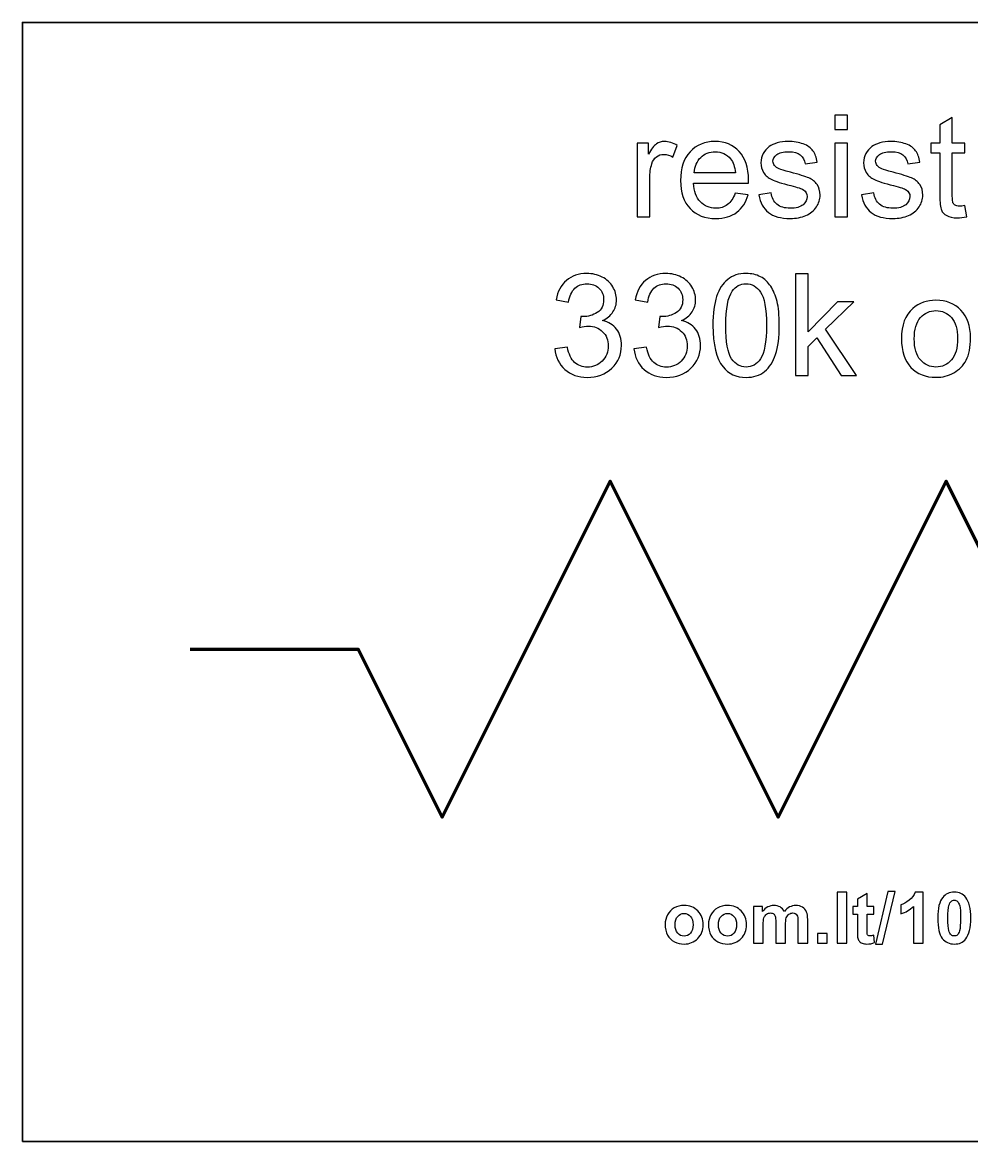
# Model space of a CAD drawing. Header units: centimetres. Extents: x -11.75 to -9.25, y -15.58 to -13.92.
# Drawn here: x -11.75 to -10.337, y -15.583 to -13.917 of the extents above; entities that cross this region are included whole.
import ezdxf

# ---------------------------------------------------------------- set-up
doc = ezdxf.new("R2010")
doc.units = ezdxf.units.CM
doc.header["$MEASUREMENT"] = 0
doc.layers.add('Layer 1', color=7, linetype='Continuous')

msp = doc.modelspace()

# ---------------------------------------------------------------- linework, layer by layer
at = {"layer": 'Layer 1', "color": 7, "lineweight": 35}
msp.add_lwpolyline([(-11.75, -15.58333), (-9.25, -15.58333), (-9.25, -13.91667), (-11.75, -13.91667), (-11.75, -15.58333)], close=True, dxfattribs=at)
at = {"layer": 'Layer 1', "color": 250}
for points, knots in [([(-10.54033, -14.07613), (-10.54033, -14.07613), (-10.54033, -14.05472), (-10.54033, -14.05472), (-10.54033, -14.05472), (-10.54033, -14.05472), (-10.5217, -14.05472), (-10.5217, -14.05472), (-10.5217, -14.05472), (-10.5217, -14.05472), (-10.5217, -14.07613), (-10.5217, -14.07613), (-10.5217, -14.07613), (-10.5217, -14.07613), (-10.54033, -14.07613), (-10.54033, -14.07613)], [0, 0, 0, 0, 0.25, 0.25, 0.25, 0.25, 0.5, 0.5, 0.5, 0.5, 0.75, 0.75, 0.75, 0.75, 1, 1, 1, 1]), ([(-10.34693, -14.18959), (-10.34693, -14.18959), (-10.34425, -14.20603), (-10.34425, -14.20603), (-10.34425, -14.20603), (-10.34947, -14.20712), (-10.35417, -14.20769), (-10.35829, -14.20769), (-10.35829, -14.20769), (-10.36507, -14.20769), (-10.37029, -14.20663), (-10.37403, -14.20448), (-10.37403, -14.20448), (-10.37773, -14.20236), (-10.38034, -14.19954), (-10.38186, -14.19604), (-10.38186, -14.19604), (-10.38338, -14.19259), (-10.38415, -14.18525), (-10.38415, -14.1741), (-10.38415, -14.1741), (-10.38415, -14.1741), (-10.38415, -14.11095), (-10.38415, -14.11095), (-10.38415, -14.11095), (-10.38415, -14.11095), (-10.39781, -14.11095), (-10.39781, -14.11095), (-10.39781, -14.11095), (-10.39781, -14.11095), (-10.39781, -14.09649), (-10.39781, -14.09649), (-10.39781, -14.09649), (-10.39781, -14.09649), (-10.38415, -14.09649), (-10.38415, -14.09649), (-10.38415, -14.09649), (-10.38415, -14.09649), (-10.38415, -14.06929), (-10.38415, -14.06929), (-10.38415, -14.06929), (-10.38415, -14.06929), (-10.36563, -14.05814), (-10.36563, -14.05814), (-10.36563, -14.05814), (-10.36563, -14.05814), (-10.36563, -14.09649), (-10.36563, -14.09649), (-10.36563, -14.09649), (-10.36563, -14.09649), (-10.34693, -14.09649), (-10.34693, -14.09649), (-10.34693, -14.09649), (-10.34693, -14.09649), (-10.34693, -14.11095), (-10.34693, -14.11095), (-10.34693, -14.11095), (-10.34693, -14.11095), (-10.36563, -14.11095), (-10.36563, -14.11095), (-10.36563, -14.11095), (-10.36563, -14.11095), (-10.36563, -14.17512), (-10.36563, -14.17512), (-10.36563, -14.17512), (-10.36563, -14.18045), (-10.36531, -14.18384), (-10.36468, -14.18536), (-10.36468, -14.18536), (-10.36401, -14.18687), (-10.36295, -14.18807), (-10.36147, -14.18899), (-10.36147, -14.18899), (-10.35999, -14.18987), (-10.35787, -14.19033), (-10.35512, -14.19033), (-10.35512, -14.19033), (-10.35304, -14.19033), (-10.35032, -14.19008), (-10.34693, -14.18959)], [0, 0, 0, 0, 0.05, 0.05, 0.05, 0.05, 0.1, 0.1, 0.1, 0.1, 0.15, 0.15, 0.15, 0.15, 0.2, 0.2, 0.2, 0.2, 0.25, 0.25, 0.25, 0.25, 0.3, 0.3, 0.3, 0.3, 0.35, 0.35, 0.35, 0.35, 0.4, 0.4, 0.4, 0.4, 0.45, 0.45, 0.45, 0.45, 0.5, 0.5, 0.5, 0.5, 0.55, 0.55, 0.55, 0.55, 0.6, 0.6, 0.6, 0.6, 0.65, 0.65, 0.65, 0.65, 0.7, 0.7, 0.7, 0.7, 0.75, 0.75, 0.75, 0.75, 0.8, 0.8, 0.8, 0.8, 0.85, 0.85, 0.85, 0.85, 0.9, 0.9, 0.9, 0.9, 0.95, 0.95, 0.95, 0.95, 1, 1, 1, 1]), ([(-10.83465, -14.20624), (-10.83465, -14.20624), (-10.83465, -14.09649), (-10.83465, -14.09649), (-10.83465, -14.09649), (-10.83465, -14.09649), (-10.81793, -14.09649), (-10.81793, -14.09649), (-10.81793, -14.09649), (-10.81793, -14.09649), (-10.81793, -14.11311), (-10.81793, -14.11311), (-10.81793, -14.11311), (-10.81366, -14.10534), (-10.80971, -14.10019), (-10.80608, -14.09772), (-10.80608, -14.09772), (-10.80248, -14.09525), (-10.79849, -14.09398), (-10.79415, -14.09398), (-10.79415, -14.09398), (-10.78787, -14.09398), (-10.78152, -14.096), (-10.77503, -14.09998), (-10.77503, -14.09998), (-10.77503, -14.09998), (-10.78145, -14.11727), (-10.78145, -14.11727), (-10.78145, -14.11727), (-10.78597, -14.11455), (-10.79052, -14.11321), (-10.79507, -14.11321), (-10.79507, -14.11321), (-10.79916, -14.11321), (-10.8028, -14.11445), (-10.80604, -14.11688), (-10.80604, -14.11688), (-10.80929, -14.11935), (-10.81158, -14.12274), (-10.81296, -14.12708), (-10.81296, -14.12708), (-10.81504, -14.13367), (-10.81606, -14.1409), (-10.81606, -14.14877), (-10.81606, -14.14877), (-10.81606, -14.14877), (-10.81606, -14.20624), (-10.81606, -14.20624), (-10.81606, -14.20624), (-10.81606, -14.20624), (-10.83465, -14.20624), (-10.83465, -14.20624)], [0, 0, 0, 0, 0.0769231, 0.0769231, 0.0769231, 0.0769231, 0.1538462, 0.1538462, 0.1538462, 0.1538462, 0.2307692, 0.2307692, 0.2307692, 0.2307692, 0.3076923, 0.3076923, 0.3076923, 0.3076923, 0.3846154, 0.3846154, 0.3846154, 0.3846154, 0.4615385, 0.4615385, 0.4615385, 0.4615385, 0.5384615, 0.5384615, 0.5384615, 0.5384615, 0.6153846, 0.6153846, 0.6153846, 0.6153846, 0.6923077, 0.6923077, 0.6923077, 0.6923077, 0.7692308, 0.7692308, 0.7692308, 0.7692308, 0.8461538, 0.8461538, 0.8461538, 0.8461538, 0.9230769, 0.9230769, 0.9230769, 0.9230769, 1, 1, 1, 1]), ([(-10.68884, -14.17089), (-10.68884, -14.17089), (-10.66962, -14.17325), (-10.66962, -14.17325), (-10.66962, -14.17325), (-10.67265, -14.18451), (-10.67826, -14.19322), (-10.68644, -14.19943), (-10.68644, -14.19943), (-10.69466, -14.2056), (-10.70514, -14.20871), (-10.71788, -14.20871), (-10.71788, -14.20871), (-10.73393, -14.20871), (-10.74666, -14.20377), (-10.75605, -14.19389), (-10.75605, -14.19389), (-10.76547, -14.18401), (-10.77016, -14.17015), (-10.77016, -14.1523), (-10.77016, -14.1523), (-10.77016, -14.13381), (-10.7654, -14.11949), (-10.75591, -14.1093), (-10.75591, -14.1093), (-10.74638, -14.0991), (-10.73407, -14.09398), (-10.7189, -14.09398), (-10.7189, -14.09398), (-10.70422, -14.09398), (-10.69223, -14.09899), (-10.68295, -14.10898), (-10.68295, -14.10898), (-10.67364, -14.11896), (-10.66898, -14.13304), (-10.66898, -14.15114), (-10.66898, -14.15114), (-10.66898, -14.15226), (-10.66902, -14.15392), (-10.66909, -14.15611), (-10.66909, -14.15611), (-10.66909, -14.15611), (-10.75093, -14.15611), (-10.75093, -14.15611), (-10.75093, -14.15611), (-10.75026, -14.16817), (-10.74684, -14.17742), (-10.7407, -14.1838), (-10.7407, -14.1838), (-10.73456, -14.19022), (-10.72694, -14.19343), (-10.71777, -14.19343), (-10.71777, -14.19343), (-10.71096, -14.19343), (-10.70514, -14.19163), (-10.70031, -14.18804), (-10.70031, -14.18804), (-10.69547, -14.18447), (-10.69166, -14.17876), (-10.68884, -14.17089)], [0, 0, 0, 0, 0.0666667, 0.0666667, 0.0666667, 0.0666667, 0.1333333, 0.1333333, 0.1333333, 0.1333333, 0.2, 0.2, 0.2, 0.2, 0.2666667, 0.2666667, 0.2666667, 0.2666667, 0.3333333, 0.3333333, 0.3333333, 0.3333333, 0.4, 0.4, 0.4, 0.4, 0.4666667, 0.4666667, 0.4666667, 0.4666667, 0.5333333, 0.5333333, 0.5333333, 0.5333333, 0.6, 0.6, 0.6, 0.6, 0.6666667, 0.6666667, 0.6666667, 0.6666667, 0.7333333, 0.7333333, 0.7333333, 0.7333333, 0.8, 0.8, 0.8, 0.8, 0.8666667, 0.8666667, 0.8666667, 0.8666667, 0.9333333, 0.9333333, 0.9333333, 0.9333333, 1, 1, 1, 1]), ([(-10.65367, -14.17347), (-10.65367, -14.17347), (-10.63529, -14.17057), (-10.63529, -14.17057), (-10.63529, -14.17057), (-10.63427, -14.17795), (-10.63138, -14.18359), (-10.62665, -14.18754), (-10.62665, -14.18754), (-10.62196, -14.19146), (-10.61536, -14.19343), (-10.60686, -14.19343), (-10.60686, -14.19343), (-10.59832, -14.19343), (-10.59197, -14.19167), (-10.58784, -14.18821), (-10.58784, -14.18821), (-10.58372, -14.18472), (-10.58164, -14.18063), (-10.58164, -14.17597), (-10.58164, -14.17597), (-10.58164, -14.17174), (-10.58347, -14.16846), (-10.58714, -14.16602), (-10.58714, -14.16602), (-10.58968, -14.16436), (-10.59603, -14.16228), (-10.60615, -14.15974), (-10.60615, -14.15974), (-10.61977, -14.15629), (-10.62926, -14.15332), (-10.63452, -14.15078), (-10.63452, -14.15078), (-10.63977, -14.14828), (-10.6438, -14.14479), (-10.64651, -14.14034), (-10.64651, -14.14034), (-10.64923, -14.1359), (-10.6506, -14.13099), (-10.6506, -14.12563), (-10.6506, -14.12563), (-10.6506, -14.12073), (-10.64948, -14.11621), (-10.64722, -14.11205), (-10.64722, -14.11205), (-10.645, -14.10785), (-10.64193, -14.10439), (-10.63808, -14.10164), (-10.63808, -14.10164), (-10.63519, -14.09952), (-10.63124, -14.09769), (-10.62626, -14.09621), (-10.62626, -14.09621), (-10.62125, -14.09473), (-10.61589, -14.09398), (-10.61018, -14.09398), (-10.61018, -14.09398), (-10.60157, -14.09398), (-10.59402, -14.09525), (-10.58749, -14.09772), (-10.58749, -14.09772), (-10.58096, -14.10019), (-10.57617, -14.10354), (-10.57306, -14.10778), (-10.57306, -14.10778), (-10.56996, -14.11205), (-10.56784, -14.11769), (-10.56668, -14.12478), (-10.56668, -14.12478), (-10.56668, -14.12478), (-10.58485, -14.12729), (-10.58485, -14.12729), (-10.58485, -14.12729), (-10.58569, -14.12164), (-10.58809, -14.11723), (-10.59204, -14.11406), (-10.59204, -14.11406), (-10.59599, -14.11088), (-10.6016, -14.1093), (-10.60883, -14.1093), (-10.60883, -14.1093), (-10.61737, -14.1093), (-10.62348, -14.11071), (-10.62711, -14.11353), (-10.62711, -14.11353), (-10.63078, -14.11635), (-10.63261, -14.11967), (-10.63261, -14.12344), (-10.63261, -14.12344), (-10.63261, -14.12588), (-10.63184, -14.12803), (-10.63032, -14.12997), (-10.63032, -14.12997), (-10.6288, -14.13198), (-10.62644, -14.1336), (-10.62319, -14.13494), (-10.62319, -14.13494), (-10.62132, -14.13561), (-10.61586, -14.1372), (-10.60675, -14.13967), (-10.60675, -14.13967), (-10.59359, -14.1432), (-10.58442, -14.14606), (-10.57924, -14.14831), (-10.57924, -14.14831), (-10.57402, -14.15054), (-10.56992, -14.15382), (-10.56696, -14.15809), (-10.56696, -14.15809), (-10.564, -14.16235), (-10.56251, -14.16765), (-10.56251, -14.174), (-10.56251, -14.174), (-10.56251, -14.1802), (-10.56435, -14.18603), (-10.56795, -14.19153), (-10.56795, -14.19153), (-10.57158, -14.197), (-10.5768, -14.20123), (-10.58361, -14.20423), (-10.58361, -14.20423), (-10.59042, -14.20723), (-10.59815, -14.20871), (-10.60675, -14.20871), (-10.60675, -14.20871), (-10.62104, -14.20871), (-10.63191, -14.20575), (-10.63939, -14.19982), (-10.63939, -14.19982), (-10.64686, -14.19389), (-10.65163, -14.18511), (-10.65367, -14.17347)], [0, 0, 0, 0, 0.030303, 0.030303, 0.030303, 0.030303, 0.0606061, 0.0606061, 0.0606061, 0.0606061, 0.0909091, 0.0909091, 0.0909091, 0.0909091, 0.1212121, 0.1212121, 0.1212121, 0.1212121, 0.1515152, 0.1515152, 0.1515152, 0.1515152, 0.1818182, 0.1818182, 0.1818182, 0.1818182, 0.2121212, 0.2121212, 0.2121212, 0.2121212, 0.2424242, 0.2424242, 0.2424242, 0.2424242, 0.2727273, 0.2727273, 0.2727273, 0.2727273, 0.3030303, 0.3030303, 0.3030303, 0.3030303, 0.3333333, 0.3333333, 0.3333333, 0.3333333, 0.3636364, 0.3636364, 0.3636364, 0.3636364, 0.3939394, 0.3939394, 0.3939394, 0.3939394, 0.4242424, 0.4242424, 0.4242424, 0.4242424, 0.4545455, 0.4545455, 0.4545455, 0.4545455, 0.4848485, 0.4848485, 0.4848485, 0.4848485, 0.5151515, 0.5151515, 0.5151515, 0.5151515, 0.5454545, 0.5454545, 0.5454545, 0.5454545, 0.5757576, 0.5757576, 0.5757576, 0.5757576, 0.6060606, 0.6060606, 0.6060606, 0.6060606, 0.6363636, 0.6363636, 0.6363636, 0.6363636, 0.6666667, 0.6666667, 0.6666667, 0.6666667, 0.6969697, 0.6969697, 0.6969697, 0.6969697, 0.7272727, 0.7272727, 0.7272727, 0.7272727, 0.7575758, 0.7575758, 0.7575758, 0.7575758, 0.7878788, 0.7878788, 0.7878788, 0.7878788, 0.8181818, 0.8181818, 0.8181818, 0.8181818, 0.8484848, 0.8484848, 0.8484848, 0.8484848, 0.8787879, 0.8787879, 0.8787879, 0.8787879, 0.9090909, 0.9090909, 0.9090909, 0.9090909, 0.9393939, 0.9393939, 0.9393939, 0.9393939, 0.969697, 0.969697, 0.969697, 0.969697, 1, 1, 1, 1]), ([(-10.54033, -14.20624), (-10.54033, -14.20624), (-10.54033, -14.09649), (-10.54033, -14.09649), (-10.54033, -14.09649), (-10.54033, -14.09649), (-10.5217, -14.09649), (-10.5217, -14.09649), (-10.5217, -14.09649), (-10.5217, -14.09649), (-10.5217, -14.20624), (-10.5217, -14.20624), (-10.5217, -14.20624), (-10.5217, -14.20624), (-10.54033, -14.20624), (-10.54033, -14.20624)], [0, 0, 0, 0, 0.25, 0.25, 0.25, 0.25, 0.5, 0.5, 0.5, 0.5, 0.75, 0.75, 0.75, 0.75, 1, 1, 1, 1]), ([(-10.50081, -14.17347), (-10.50081, -14.17347), (-10.48243, -14.17057), (-10.48243, -14.17057), (-10.48243, -14.17057), (-10.48141, -14.17795), (-10.47852, -14.18359), (-10.47379, -14.18754), (-10.47379, -14.18754), (-10.4691, -14.19146), (-10.4625, -14.19343), (-10.454, -14.19343), (-10.454, -14.19343), (-10.44546, -14.19343), (-10.43911, -14.19167), (-10.43498, -14.18821), (-10.43498, -14.18821), (-10.43086, -14.18472), (-10.42878, -14.18063), (-10.42878, -14.17597), (-10.42878, -14.17597), (-10.42878, -14.17174), (-10.43061, -14.16846), (-10.43428, -14.16602), (-10.43428, -14.16602), (-10.43682, -14.16436), (-10.44317, -14.16228), (-10.45329, -14.15974), (-10.45329, -14.15974), (-10.46691, -14.15629), (-10.4764, -14.15332), (-10.48166, -14.15078), (-10.48166, -14.15078), (-10.48691, -14.14828), (-10.49094, -14.14479), (-10.49365, -14.14034), (-10.49365, -14.14034), (-10.49637, -14.1359), (-10.49774, -14.13099), (-10.49774, -14.12563), (-10.49774, -14.12563), (-10.49774, -14.12073), (-10.49662, -14.11621), (-10.49436, -14.11205), (-10.49436, -14.11205), (-10.49214, -14.10785), (-10.48907, -14.10439), (-10.48522, -14.10164), (-10.48522, -14.10164), (-10.48233, -14.09952), (-10.47838, -14.09769), (-10.4734, -14.09621), (-10.4734, -14.09621), (-10.46839, -14.09473), (-10.46303, -14.09398), (-10.45732, -14.09398), (-10.45732, -14.09398), (-10.44871, -14.09398), (-10.44116, -14.09525), (-10.43463, -14.09772), (-10.43463, -14.09772), (-10.4281, -14.10019), (-10.42331, -14.10354), (-10.4202, -14.10778), (-10.4202, -14.10778), (-10.4171, -14.11205), (-10.41498, -14.11769), (-10.41382, -14.12478), (-10.41382, -14.12478), (-10.41382, -14.12478), (-10.43199, -14.12729), (-10.43199, -14.12729), (-10.43199, -14.12729), (-10.43283, -14.12164), (-10.43523, -14.11723), (-10.43918, -14.11406), (-10.43918, -14.11406), (-10.44313, -14.11088), (-10.44874, -14.1093), (-10.45597, -14.1093), (-10.45597, -14.1093), (-10.46451, -14.1093), (-10.47062, -14.11071), (-10.47425, -14.11353), (-10.47425, -14.11353), (-10.47792, -14.11635), (-10.47975, -14.11967), (-10.47975, -14.12344), (-10.47975, -14.12344), (-10.47975, -14.12588), (-10.47898, -14.12803), (-10.47746, -14.12997), (-10.47746, -14.12997), (-10.47594, -14.13198), (-10.47358, -14.1336), (-10.47033, -14.13494), (-10.47033, -14.13494), (-10.46846, -14.13561), (-10.463, -14.1372), (-10.45389, -14.13967), (-10.45389, -14.13967), (-10.44073, -14.1432), (-10.43156, -14.14606), (-10.42638, -14.14831), (-10.42638, -14.14831), (-10.42116, -14.15054), (-10.41706, -14.15382), (-10.4141, -14.15809), (-10.4141, -14.15809), (-10.41114, -14.16235), (-10.40965, -14.16765), (-10.40965, -14.174), (-10.40965, -14.174), (-10.40965, -14.1802), (-10.41149, -14.18603), (-10.41509, -14.19153), (-10.41509, -14.19153), (-10.41872, -14.197), (-10.42394, -14.20123), (-10.43075, -14.20423), (-10.43075, -14.20423), (-10.43756, -14.20723), (-10.44529, -14.20871), (-10.45389, -14.20871), (-10.45389, -14.20871), (-10.46818, -14.20871), (-10.47905, -14.20575), (-10.48653, -14.19982), (-10.48653, -14.19982), (-10.494, -14.19389), (-10.49877, -14.18511), (-10.50081, -14.17347)], [0, 0, 0, 0, 0.030303, 0.030303, 0.030303, 0.030303, 0.0606061, 0.0606061, 0.0606061, 0.0606061, 0.0909091, 0.0909091, 0.0909091, 0.0909091, 0.1212121, 0.1212121, 0.1212121, 0.1212121, 0.1515152, 0.1515152, 0.1515152, 0.1515152, 0.1818182, 0.1818182, 0.1818182, 0.1818182, 0.2121212, 0.2121212, 0.2121212, 0.2121212, 0.2424242, 0.2424242, 0.2424242, 0.2424242, 0.2727273, 0.2727273, 0.2727273, 0.2727273, 0.3030303, 0.3030303, 0.3030303, 0.3030303, 0.3333333, 0.3333333, 0.3333333, 0.3333333, 0.3636364, 0.3636364, 0.3636364, 0.3636364, 0.3939394, 0.3939394, 0.3939394, 0.3939394, 0.4242424, 0.4242424, 0.4242424, 0.4242424, 0.4545455, 0.4545455, 0.4545455, 0.4545455, 0.4848485, 0.4848485, 0.4848485, 0.4848485, 0.5151515, 0.5151515, 0.5151515, 0.5151515, 0.5454545, 0.5454545, 0.5454545, 0.5454545, 0.5757576, 0.5757576, 0.5757576, 0.5757576, 0.6060606, 0.6060606, 0.6060606, 0.6060606, 0.6363636, 0.6363636, 0.6363636, 0.6363636, 0.6666667, 0.6666667, 0.6666667, 0.6666667, 0.6969697, 0.6969697, 0.6969697, 0.6969697, 0.7272727, 0.7272727, 0.7272727, 0.7272727, 0.7575758, 0.7575758, 0.7575758, 0.7575758, 0.7878788, 0.7878788, 0.7878788, 0.7878788, 0.8181818, 0.8181818, 0.8181818, 0.8181818, 0.8484848, 0.8484848, 0.8484848, 0.8484848, 0.8787879, 0.8787879, 0.8787879, 0.8787879, 0.9090909, 0.9090909, 0.9090909, 0.9090909, 0.9393939, 0.9393939, 0.9393939, 0.9393939, 0.969697, 0.969697, 0.969697, 0.969697, 1, 1, 1, 1]), ([(-10.74991, -14.1408), (-10.74991, -14.1408), (-10.68863, -14.1408), (-10.68863, -14.1408), (-10.68863, -14.1408), (-10.68944, -14.13159), (-10.69181, -14.12464), (-10.69565, -14.12006), (-10.69565, -14.12006), (-10.70158, -14.11289), (-10.70927, -14.1093), (-10.71869, -14.1093), (-10.71869, -14.1093), (-10.72723, -14.1093), (-10.73442, -14.11215), (-10.74024, -14.11787), (-10.74024, -14.11787), (-10.74606, -14.12358), (-10.74927, -14.13124), (-10.74991, -14.1408)], [0, 0, 0, 0, 0.2, 0.2, 0.2, 0.2, 0.4, 0.4, 0.4, 0.4, 0.6, 0.6, 0.6, 0.6, 0.8, 0.8, 0.8, 0.8, 1, 1, 1, 1]), ([(-10.95734, -14.4027), (-10.95734, -14.4027), (-10.93875, -14.40023), (-10.93875, -14.40023), (-10.93875, -14.40023), (-10.9366, -14.41078), (-10.93296, -14.41837), (-10.92785, -14.42302), (-10.92785, -14.42302), (-10.9227, -14.42768), (-10.91645, -14.43001), (-10.90908, -14.43001), (-10.90908, -14.43001), (-10.90033, -14.43001), (-10.89292, -14.42698), (-10.88689, -14.42091), (-10.88689, -14.42091), (-10.88089, -14.41484), (-10.87786, -14.40733), (-10.87786, -14.39837), (-10.87786, -14.39837), (-10.87786, -14.38983), (-10.88064, -14.38277), (-10.88622, -14.37723), (-10.88622, -14.37723), (-10.89183, -14.37169), (-10.89892, -14.36891), (-10.90753, -14.36891), (-10.90753, -14.36891), (-10.91105, -14.36891), (-10.91543, -14.36961), (-10.92065, -14.37099), (-10.92065, -14.37099), (-10.92065, -14.37099), (-10.91857, -14.35466), (-10.91857, -14.35466), (-10.91857, -14.35466), (-10.91733, -14.3548), (-10.91635, -14.35487), (-10.91557, -14.35487), (-10.91557, -14.35487), (-10.90767, -14.35487), (-10.90054, -14.35279), (-10.89419, -14.34866), (-10.89419, -14.34866), (-10.88784, -14.34453), (-10.88467, -14.33815), (-10.88467, -14.32954), (-10.88467, -14.32954), (-10.88467, -14.32273), (-10.88699, -14.31705), (-10.89162, -14.3126), (-10.89162, -14.3126), (-10.89624, -14.30812), (-10.9022, -14.30587), (-10.9095, -14.30587), (-10.9095, -14.30587), (-10.91673, -14.30587), (-10.92277, -14.30816), (-10.92756, -14.31267), (-10.92756, -14.31267), (-10.9324, -14.31722), (-10.9355, -14.32407), (-10.93688, -14.33317), (-10.93688, -14.33317), (-10.93688, -14.33317), (-10.95547, -14.32985), (-10.95547, -14.32985), (-10.95547, -14.32985), (-10.95321, -14.31737), (-10.94803, -14.3077), (-10.93998, -14.30086), (-10.93998, -14.30086), (-10.9319, -14.29401), (-10.92189, -14.29055), (-10.90989, -14.29055), (-10.90989, -14.29055), (-10.90164, -14.29055), (-10.89402, -14.29235), (-10.88707, -14.29588), (-10.88707, -14.29588), (-10.88012, -14.29944), (-10.87479, -14.30428), (-10.87108, -14.31042), (-10.87108, -14.31042), (-10.86742, -14.31655), (-10.86555, -14.32305), (-10.86555, -14.32996), (-10.86555, -14.32996), (-10.86555, -14.33649), (-10.86731, -14.34245), (-10.87084, -14.34785), (-10.87084, -14.34785), (-10.87437, -14.35321), (-10.87955, -14.35748), (-10.88643, -14.36065), (-10.88643, -14.36065), (-10.87747, -14.3627), (-10.87052, -14.367), (-10.86555, -14.37353), (-10.86555, -14.37353), (-10.86061, -14.38002), (-10.85814, -14.38817), (-10.85814, -14.39794), (-10.85814, -14.39794), (-10.85814, -14.41117), (-10.86294, -14.42239), (-10.8726, -14.4316), (-10.8726, -14.4316), (-10.88223, -14.4408), (-10.89444, -14.44539), (-10.90918, -14.44539), (-10.90918, -14.44539), (-10.92248, -14.44539), (-10.93353, -14.44144), (-10.94231, -14.4335), (-10.94231, -14.4335), (-10.9511, -14.4256), (-10.95611, -14.41533), (-10.95734, -14.4027)], [0, 0, 0, 0, 0.0333333, 0.0333333, 0.0333333, 0.0333333, 0.0666667, 0.0666667, 0.0666667, 0.0666667, 0.1, 0.1, 0.1, 0.1, 0.1333333, 0.1333333, 0.1333333, 0.1333333, 0.1666667, 0.1666667, 0.1666667, 0.1666667, 0.2, 0.2, 0.2, 0.2, 0.2333333, 0.2333333, 0.2333333, 0.2333333, 0.2666667, 0.2666667, 0.2666667, 0.2666667, 0.3, 0.3, 0.3, 0.3, 0.3333333, 0.3333333, 0.3333333, 0.3333333, 0.3666667, 0.3666667, 0.3666667, 0.3666667, 0.4, 0.4, 0.4, 0.4, 0.4333333, 0.4333333, 0.4333333, 0.4333333, 0.4666667, 0.4666667, 0.4666667, 0.4666667, 0.5, 0.5, 0.5, 0.5, 0.5333333, 0.5333333, 0.5333333, 0.5333333, 0.5666667, 0.5666667, 0.5666667, 0.5666667, 0.6, 0.6, 0.6, 0.6, 0.6333333, 0.6333333, 0.6333333, 0.6333333, 0.6666667, 0.6666667, 0.6666667, 0.6666667, 0.7, 0.7, 0.7, 0.7, 0.7333333, 0.7333333, 0.7333333, 0.7333333, 0.7666667, 0.7666667, 0.7666667, 0.7666667, 0.8, 0.8, 0.8, 0.8, 0.8333333, 0.8333333, 0.8333333, 0.8333333, 0.8666667, 0.8666667, 0.8666667, 0.8666667, 0.9, 0.9, 0.9, 0.9, 0.9333333, 0.9333333, 0.9333333, 0.9333333, 0.9666667, 0.9666667, 0.9666667, 0.9666667, 1, 1, 1, 1]), ([(-10.83962, -14.4027), (-10.83962, -14.4027), (-10.82103, -14.40023), (-10.82103, -14.40023), (-10.82103, -14.40023), (-10.81888, -14.41078), (-10.81524, -14.41837), (-10.81013, -14.42302), (-10.81013, -14.42302), (-10.80498, -14.42768), (-10.79873, -14.43001), (-10.79136, -14.43001), (-10.79136, -14.43001), (-10.78261, -14.43001), (-10.7752, -14.42698), (-10.76917, -14.42091), (-10.76917, -14.42091), (-10.76317, -14.41484), (-10.76014, -14.40733), (-10.76014, -14.39837), (-10.76014, -14.39837), (-10.76014, -14.38983), (-10.76292, -14.38277), (-10.7685, -14.37723), (-10.7685, -14.37723), (-10.77411, -14.37169), (-10.7812, -14.36891), (-10.78981, -14.36891), (-10.78981, -14.36891), (-10.79333, -14.36891), (-10.79771, -14.36961), (-10.80293, -14.37099), (-10.80293, -14.37099), (-10.80293, -14.37099), (-10.80085, -14.35466), (-10.80085, -14.35466), (-10.80085, -14.35466), (-10.79961, -14.3548), (-10.79863, -14.35487), (-10.79785, -14.35487), (-10.79785, -14.35487), (-10.78995, -14.35487), (-10.78282, -14.35279), (-10.77647, -14.34866), (-10.77647, -14.34866), (-10.77012, -14.34453), (-10.76695, -14.33815), (-10.76695, -14.32954), (-10.76695, -14.32954), (-10.76695, -14.32273), (-10.76927, -14.31705), (-10.7739, -14.3126), (-10.7739, -14.3126), (-10.77852, -14.30812), (-10.78448, -14.30587), (-10.79178, -14.30587), (-10.79178, -14.30587), (-10.79901, -14.30587), (-10.80505, -14.30816), (-10.80984, -14.31267), (-10.80984, -14.31267), (-10.81468, -14.31722), (-10.81778, -14.32407), (-10.81916, -14.33317), (-10.81916, -14.33317), (-10.81916, -14.33317), (-10.83775, -14.32985), (-10.83775, -14.32985), (-10.83775, -14.32985), (-10.83549, -14.31737), (-10.83031, -14.3077), (-10.82226, -14.30086), (-10.82226, -14.30086), (-10.81418, -14.29401), (-10.80417, -14.29055), (-10.79217, -14.29055), (-10.79217, -14.29055), (-10.78392, -14.29055), (-10.7763, -14.29235), (-10.76935, -14.29588), (-10.76935, -14.29588), (-10.7624, -14.29944), (-10.75707, -14.30428), (-10.75336, -14.31042), (-10.75336, -14.31042), (-10.7497, -14.31655), (-10.74783, -14.32305), (-10.74783, -14.32996), (-10.74783, -14.32996), (-10.74783, -14.33649), (-10.74959, -14.34245), (-10.75312, -14.34785), (-10.75312, -14.34785), (-10.75665, -14.35321), (-10.76183, -14.35748), (-10.76871, -14.36065), (-10.76871, -14.36065), (-10.75975, -14.3627), (-10.7528, -14.367), (-10.74783, -14.37353), (-10.74783, -14.37353), (-10.74289, -14.38002), (-10.74042, -14.38817), (-10.74042, -14.39794), (-10.74042, -14.39794), (-10.74042, -14.41117), (-10.74522, -14.42239), (-10.75488, -14.4316), (-10.75488, -14.4316), (-10.76451, -14.4408), (-10.77672, -14.44539), (-10.79146, -14.44539), (-10.79146, -14.44539), (-10.80476, -14.44539), (-10.81581, -14.44144), (-10.82459, -14.4335), (-10.82459, -14.4335), (-10.83338, -14.4256), (-10.83839, -14.41533), (-10.83962, -14.4027)], [0, 0, 0, 0, 0.0333333, 0.0333333, 0.0333333, 0.0333333, 0.0666667, 0.0666667, 0.0666667, 0.0666667, 0.1, 0.1, 0.1, 0.1, 0.1333333, 0.1333333, 0.1333333, 0.1333333, 0.1666667, 0.1666667, 0.1666667, 0.1666667, 0.2, 0.2, 0.2, 0.2, 0.2333333, 0.2333333, 0.2333333, 0.2333333, 0.2666667, 0.2666667, 0.2666667, 0.2666667, 0.3, 0.3, 0.3, 0.3, 0.3333333, 0.3333333, 0.3333333, 0.3333333, 0.3666667, 0.3666667, 0.3666667, 0.3666667, 0.4, 0.4, 0.4, 0.4, 0.4333333, 0.4333333, 0.4333333, 0.4333333, 0.4666667, 0.4666667, 0.4666667, 0.4666667, 0.5, 0.5, 0.5, 0.5, 0.5333333, 0.5333333, 0.5333333, 0.5333333, 0.5666667, 0.5666667, 0.5666667, 0.5666667, 0.6, 0.6, 0.6, 0.6, 0.6333333, 0.6333333, 0.6333333, 0.6333333, 0.6666667, 0.6666667, 0.6666667, 0.6666667, 0.7, 0.7, 0.7, 0.7, 0.7333333, 0.7333333, 0.7333333, 0.7333333, 0.7666667, 0.7666667, 0.7666667, 0.7666667, 0.8, 0.8, 0.8, 0.8, 0.8333333, 0.8333333, 0.8333333, 0.8333333, 0.8666667, 0.8666667, 0.8666667, 0.8666667, 0.9, 0.9, 0.9, 0.9, 0.9333333, 0.9333333, 0.9333333, 0.9333333, 0.9666667, 0.9666667, 0.9666667, 0.9666667, 1, 1, 1, 1]), ([(-10.72201, -14.36799), (-10.72201, -14.35007), (-10.72017, -14.33564), (-10.71647, -14.32474), (-10.71647, -14.32474), (-10.7128, -14.3138), (-10.70729, -14.30537), (-10.70003, -14.29944), (-10.70003, -14.29944), (-10.69276, -14.29352), (-10.68362, -14.29055), (-10.67262, -14.29055), (-10.67262, -14.29055), (-10.66447, -14.29055), (-10.65734, -14.29221), (-10.6512, -14.29549), (-10.6512, -14.29549), (-10.64506, -14.29874), (-10.64002, -14.30347), (-10.636, -14.30964), (-10.636, -14.30964), (-10.63201, -14.31581), (-10.62887, -14.32333), (-10.62661, -14.33218), (-10.62661, -14.33218), (-10.62432, -14.34104), (-10.62319, -14.35296), (-10.62319, -14.36799), (-10.62319, -14.36799), (-10.62319, -14.38577), (-10.62503, -14.40009), (-10.62866, -14.41103), (-10.62866, -14.41103), (-10.63233, -14.42197), (-10.6378, -14.4304), (-10.64506, -14.43636), (-10.64506, -14.43636), (-10.65233, -14.44232), (-10.6615, -14.44529), (-10.67262, -14.44529), (-10.67262, -14.44529), (-10.68722, -14.44529), (-10.69869, -14.44006), (-10.70701, -14.42959), (-10.70701, -14.42959), (-10.717, -14.41699), (-10.72201, -14.39642), (-10.72201, -14.36799)], [0, 0, 0, 0, 0.0833333, 0.0833333, 0.0833333, 0.0833333, 0.1666667, 0.1666667, 0.1666667, 0.1666667, 0.25, 0.25, 0.25, 0.25, 0.3333333, 0.3333333, 0.3333333, 0.3333333, 0.4166667, 0.4166667, 0.4166667, 0.4166667, 0.5, 0.5, 0.5, 0.5, 0.5833333, 0.5833333, 0.5833333, 0.5833333, 0.6666667, 0.6666667, 0.6666667, 0.6666667, 0.75, 0.75, 0.75, 0.75, 0.8333333, 0.8333333, 0.8333333, 0.8333333, 0.9166667, 0.9166667, 0.9166667, 0.9166667, 1, 1, 1, 1]), ([(-10.59903, -14.44271), (-10.59903, -14.44271), (-10.59903, -14.29119), (-10.59903, -14.29119), (-10.59903, -14.29119), (-10.59903, -14.29119), (-10.5804, -14.29119), (-10.5804, -14.29119), (-10.5804, -14.29119), (-10.5804, -14.29119), (-10.5804, -14.37759), (-10.5804, -14.37759), (-10.5804, -14.37759), (-10.5804, -14.37759), (-10.53637, -14.33296), (-10.53637, -14.33296), (-10.53637, -14.33296), (-10.53637, -14.33296), (-10.51232, -14.33296), (-10.51232, -14.33296), (-10.51232, -14.33296), (-10.51232, -14.33296), (-10.55426, -14.37367), (-10.55426, -14.37367), (-10.55426, -14.37367), (-10.55426, -14.37367), (-10.50805, -14.44271), (-10.50805, -14.44271), (-10.50805, -14.44271), (-10.50805, -14.44271), (-10.53101, -14.44271), (-10.53101, -14.44271), (-10.53101, -14.44271), (-10.53101, -14.44271), (-10.56728, -14.38658), (-10.56728, -14.38658), (-10.56728, -14.38658), (-10.56728, -14.38658), (-10.5804, -14.39921), (-10.5804, -14.39921), (-10.5804, -14.39921), (-10.5804, -14.39921), (-10.5804, -14.44271), (-10.5804, -14.44271), (-10.5804, -14.44271), (-10.5804, -14.44271), (-10.59903, -14.44271), (-10.59903, -14.44271)], [0, 0, 0, 0, 0.0833333, 0.0833333, 0.0833333, 0.0833333, 0.1666667, 0.1666667, 0.1666667, 0.1666667, 0.25, 0.25, 0.25, 0.25, 0.3333333, 0.3333333, 0.3333333, 0.3333333, 0.4166667, 0.4166667, 0.4166667, 0.4166667, 0.5, 0.5, 0.5, 0.5, 0.5833333, 0.5833333, 0.5833333, 0.5833333, 0.6666667, 0.6666667, 0.6666667, 0.6666667, 0.75, 0.75, 0.75, 0.75, 0.8333333, 0.8333333, 0.8333333, 0.8333333, 0.9166667, 0.9166667, 0.9166667, 0.9166667, 1, 1, 1, 1]), ([(-10.70288, -14.36799), (-10.70288, -14.39286), (-10.69996, -14.40941), (-10.69414, -14.41766), (-10.69414, -14.41766), (-10.68831, -14.42588), (-10.68115, -14.43001), (-10.67262, -14.43001), (-10.67262, -14.43001), (-10.66404, -14.43001), (-10.65688, -14.42585), (-10.65106, -14.41759), (-10.65106, -14.41759), (-10.64524, -14.40934), (-10.64231, -14.39279), (-10.64231, -14.36799), (-10.64231, -14.36799), (-10.64231, -14.34305), (-10.64524, -14.32647), (-10.65106, -14.31828), (-10.65106, -14.31828), (-10.65688, -14.31006), (-10.66411, -14.30597), (-10.67279, -14.30597), (-10.67279, -14.30597), (-10.68137, -14.30597), (-10.68817, -14.3096), (-10.69329, -14.31684), (-10.69329, -14.31684), (-10.69967, -14.32604), (-10.70288, -14.34312), (-10.70288, -14.36799)], [0, 0, 0, 0, 0.125, 0.125, 0.125, 0.125, 0.25, 0.25, 0.25, 0.25, 0.375, 0.375, 0.375, 0.375, 0.5, 0.5, 0.5, 0.5, 0.625, 0.625, 0.625, 0.625, 0.75, 0.75, 0.75, 0.75, 0.875, 0.875, 0.875, 0.875, 1, 1, 1, 1]), ([(-10.44141, -14.38782), (-10.44141, -14.3675), (-10.43577, -14.35243), (-10.42444, -14.34266), (-10.42444, -14.34266), (-10.41502, -14.33455), (-10.40352, -14.33045), (-10.38994, -14.33045), (-10.38994, -14.33045), (-10.37484, -14.33045), (-10.36249, -14.33539), (-10.35293, -14.34531), (-10.35293, -14.34531), (-10.34334, -14.35518), (-10.33857, -14.36884), (-10.33857, -14.38626), (-10.33857, -14.38626), (-10.33857, -14.40041), (-10.34069, -14.41152), (-10.34492, -14.4196), (-10.34492, -14.4196), (-10.34916, -14.42772), (-10.35533, -14.434), (-10.36341, -14.43848), (-10.36341, -14.43848), (-10.37152, -14.44296), (-10.38034, -14.44518), (-10.38994, -14.44518), (-10.38994, -14.44518), (-10.40528, -14.44518), (-10.4177, -14.44028), (-10.42719, -14.4304), (-10.42719, -14.4304), (-10.43668, -14.42056), (-10.44141, -14.40637), (-10.44141, -14.38782)], [0, 0, 0, 0, 0.1111111, 0.1111111, 0.1111111, 0.1111111, 0.2222222, 0.2222222, 0.2222222, 0.2222222, 0.3333333, 0.3333333, 0.3333333, 0.3333333, 0.4444444, 0.4444444, 0.4444444, 0.4444444, 0.5555556, 0.5555556, 0.5555556, 0.5555556, 0.6666667, 0.6666667, 0.6666667, 0.6666667, 0.7777778, 0.7777778, 0.7777778, 0.7777778, 0.8888889, 0.8888889, 0.8888889, 0.8888889, 1, 1, 1, 1]), ([(-10.42229, -14.38782), (-10.42229, -14.40189), (-10.41922, -14.41241), (-10.41308, -14.41939), (-10.41308, -14.41939), (-10.40694, -14.42641), (-10.39922, -14.4299), (-10.38994, -14.4299), (-10.38994, -14.4299), (-10.3807, -14.4299), (-10.373, -14.42638), (-10.36687, -14.41936), (-10.36687, -14.41936), (-10.36076, -14.41234), (-10.35769, -14.40161), (-10.35769, -14.38722), (-10.35769, -14.38722), (-10.35769, -14.37364), (-10.36076, -14.36333), (-10.36694, -14.35635), (-10.36694, -14.35635), (-10.37311, -14.34936), (-10.38077, -14.34587), (-10.38994, -14.34587), (-10.38994, -14.34587), (-10.39922, -14.34587), (-10.40694, -14.34936), (-10.41308, -14.35631), (-10.41308, -14.35631), (-10.41922, -14.36326), (-10.42229, -14.37378), (-10.42229, -14.38782)], [0, 0, 0, 0, 0.125, 0.125, 0.125, 0.125, 0.25, 0.25, 0.25, 0.25, 0.375, 0.375, 0.375, 0.375, 0.5, 0.5, 0.5, 0.5, 0.625, 0.625, 0.625, 0.625, 0.75, 0.75, 0.75, 0.75, 0.875, 0.875, 0.875, 0.875, 1, 1, 1, 1]), ([(-10.53709, -15.28788), (-10.53709, -15.28788), (-10.53709, -15.21212), (-10.53709, -15.21212), (-10.53709, -15.21212), (-10.53709, -15.21212), (-10.52257, -15.21212), (-10.52257, -15.21212), (-10.52257, -15.21212), (-10.52257, -15.21212), (-10.52257, -15.28788), (-10.52257, -15.28788), (-10.52257, -15.28788), (-10.52257, -15.28788), (-10.53709, -15.28788), (-10.53709, -15.28788)], [0, 0, 0, 0, 0.25, 0.25, 0.25, 0.25, 0.5, 0.5, 0.5, 0.5, 0.75, 0.75, 0.75, 0.75, 1, 1, 1, 1]), ([(-10.48254, -15.23301), (-10.48254, -15.23301), (-10.48254, -15.24458), (-10.48254, -15.24458), (-10.48254, -15.24458), (-10.48254, -15.24458), (-10.49245, -15.24458), (-10.49245, -15.24458), (-10.49245, -15.24458), (-10.49245, -15.24458), (-10.49245, -15.2667), (-10.49245, -15.2667), (-10.49245, -15.2667), (-10.49245, -15.27118), (-10.49236, -15.27379), (-10.49217, -15.27453), (-10.49217, -15.27453), (-10.49197, -15.27527), (-10.49155, -15.27587), (-10.49088, -15.27636), (-10.49088, -15.27636), (-10.49021, -15.27684), (-10.48938, -15.27709), (-10.48843, -15.27709), (-10.48843, -15.27709), (-10.48707, -15.27709), (-10.48513, -15.27661), (-10.48257, -15.27569), (-10.48257, -15.27569), (-10.48257, -15.27569), (-10.48134, -15.28695), (-10.48134, -15.28695), (-10.48134, -15.28695), (-10.48472, -15.28839), (-10.48853, -15.28911), (-10.49282, -15.28911), (-10.49282, -15.28911), (-10.49543, -15.28911), (-10.49779, -15.28867), (-10.49989, -15.28781), (-10.49989, -15.28781), (-10.50199, -15.28693), (-10.50353, -15.28578), (-10.50451, -15.28439), (-10.50451, -15.28439), (-10.5055, -15.28299), (-10.50617, -15.28111), (-10.50656, -15.27873), (-10.50656, -15.27873), (-10.50686, -15.27705), (-10.50702, -15.27363), (-10.50702, -15.2685), (-10.50702, -15.2685), (-10.50702, -15.2685), (-10.50702, -15.24458), (-10.50702, -15.24458), (-10.50702, -15.24458), (-10.50702, -15.24458), (-10.51368, -15.24458), (-10.51368, -15.24458), (-10.51368, -15.24458), (-10.51368, -15.24458), (-10.51368, -15.23301), (-10.51368, -15.23301), (-10.51368, -15.23301), (-10.51368, -15.23301), (-10.50702, -15.23301), (-10.50702, -15.23301), (-10.50702, -15.23301), (-10.50702, -15.23301), (-10.50702, -15.22209), (-10.50702, -15.22209), (-10.50702, -15.22209), (-10.50702, -15.22209), (-10.49245, -15.21362), (-10.49245, -15.21362), (-10.49245, -15.21362), (-10.49245, -15.21362), (-10.49245, -15.23301), (-10.49245, -15.23301), (-10.49245, -15.23301), (-10.49245, -15.23301), (-10.48254, -15.23301), (-10.48254, -15.23301)], [0, 0, 0, 0, 0.047619, 0.047619, 0.047619, 0.047619, 0.0952381, 0.0952381, 0.0952381, 0.0952381, 0.1428571, 0.1428571, 0.1428571, 0.1428571, 0.1904762, 0.1904762, 0.1904762, 0.1904762, 0.2380952, 0.2380952, 0.2380952, 0.2380952, 0.2857143, 0.2857143, 0.2857143, 0.2857143, 0.3333333, 0.3333333, 0.3333333, 0.3333333, 0.3809524, 0.3809524, 0.3809524, 0.3809524, 0.4285714, 0.4285714, 0.4285714, 0.4285714, 0.4761905, 0.4761905, 0.4761905, 0.4761905, 0.5238095, 0.5238095, 0.5238095, 0.5238095, 0.5714286, 0.5714286, 0.5714286, 0.5714286, 0.6190476, 0.6190476, 0.6190476, 0.6190476, 0.6666667, 0.6666667, 0.6666667, 0.6666667, 0.7142857, 0.7142857, 0.7142857, 0.7142857, 0.7619048, 0.7619048, 0.7619048, 0.7619048, 0.8095238, 0.8095238, 0.8095238, 0.8095238, 0.8571429, 0.8571429, 0.8571429, 0.8571429, 0.9047619, 0.9047619, 0.9047619, 0.9047619, 0.952381, 0.952381, 0.952381, 0.952381, 1, 1, 1, 1]), ([(-10.48021, -15.28917), (-10.48021, -15.28917), (-10.46144, -15.21084), (-10.46144, -15.21084), (-10.46144, -15.21084), (-10.46144, -15.21084), (-10.45054, -15.21084), (-10.45054, -15.21084), (-10.45054, -15.21084), (-10.45054, -15.21084), (-10.4695, -15.28917), (-10.4695, -15.28917), (-10.4695, -15.28917), (-10.4695, -15.28917), (-10.48021, -15.28917), (-10.48021, -15.28917)], [0, 0, 0, 0, 0.25, 0.25, 0.25, 0.25, 0.5, 0.5, 0.5, 0.5, 0.75, 0.75, 0.75, 0.75, 1, 1, 1, 1]), ([(-10.40901, -15.28788), (-10.40901, -15.28788), (-10.42352, -15.28788), (-10.42352, -15.28788), (-10.42352, -15.28788), (-10.42352, -15.28788), (-10.42352, -15.23315), (-10.42352, -15.23315), (-10.42352, -15.23315), (-10.42883, -15.23812), (-10.43508, -15.24179), (-10.44227, -15.24415), (-10.44227, -15.24415), (-10.44227, -15.24415), (-10.44227, -15.23098), (-10.44227, -15.23098), (-10.44227, -15.23098), (-10.4385, -15.22974), (-10.43437, -15.2274), (-10.42992, -15.22394), (-10.42992, -15.22394), (-10.42548, -15.22047), (-10.42243, -15.21643), (-10.42079, -15.21181), (-10.42079, -15.21181), (-10.42079, -15.21181), (-10.40901, -15.21181), (-10.40901, -15.21181), (-10.40901, -15.21181), (-10.40901, -15.21181), (-10.40901, -15.28788), (-10.40901, -15.28788)], [0, 0, 0, 0, 0.125, 0.125, 0.125, 0.125, 0.25, 0.25, 0.25, 0.25, 0.375, 0.375, 0.375, 0.375, 0.5, 0.5, 0.5, 0.5, 0.625, 0.625, 0.625, 0.625, 0.75, 0.75, 0.75, 0.75, 0.875, 0.875, 0.875, 0.875, 1, 1, 1, 1]), ([(-10.36276, -15.21181), (-10.3554, -15.21181), (-10.34967, -15.21443), (-10.34554, -15.21967), (-10.34554, -15.21967), (-10.34062, -15.22586), (-10.33815, -15.23615), (-10.33815, -15.25052), (-10.33815, -15.25052), (-10.33815, -15.26484), (-10.34064, -15.27515), (-10.3456, -15.28142), (-10.3456, -15.28142), (-10.34969, -15.28659), (-10.3554, -15.28917), (-10.36276, -15.28917), (-10.36276, -15.28917), (-10.37011, -15.28917), (-10.37606, -15.28635), (-10.38057, -15.28067), (-10.38057, -15.28067), (-10.38509, -15.275), (-10.38735, -15.2649), (-10.38735, -15.25036), (-10.38735, -15.25036), (-10.38735, -15.23609), (-10.38486, -15.22583), (-10.3799, -15.21957), (-10.3799, -15.21957), (-10.37581, -15.2144), (-10.37009, -15.21181), (-10.36276, -15.21181)], [0, 0, 0, 0, 0.125, 0.125, 0.125, 0.125, 0.25, 0.25, 0.25, 0.25, 0.375, 0.375, 0.375, 0.375, 0.5, 0.5, 0.5, 0.5, 0.625, 0.625, 0.625, 0.625, 0.75, 0.75, 0.75, 0.75, 0.875, 0.875, 0.875, 0.875, 1, 1, 1, 1]), ([(-10.79324, -15.25966), (-10.79324, -15.25484), (-10.79204, -15.25017), (-10.78967, -15.24565), (-10.78967, -15.24565), (-10.78729, -15.24116), (-10.78392, -15.2377), (-10.77957, -15.23534), (-10.77957, -15.23534), (-10.77521, -15.23295), (-10.77034, -15.23175), (-10.76496, -15.23175), (-10.76496, -15.23175), (-10.75667, -15.23175), (-10.74986, -15.23445), (-10.74455, -15.23985), (-10.74455, -15.23985), (-10.73925, -15.24525), (-10.7366, -15.25206), (-10.7366, -15.26029), (-10.7366, -15.26029), (-10.7366, -15.26858), (-10.73928, -15.27546), (-10.74463, -15.28093), (-10.74463, -15.28093), (-10.74999, -15.2864), (-10.75673, -15.28911), (-10.76486, -15.28911), (-10.76486, -15.28911), (-10.7699, -15.28911), (-10.77468, -15.28799), (-10.77925, -15.28571), (-10.77925, -15.28571), (-10.78382, -15.28344), (-10.78729, -15.2801), (-10.78967, -15.27571), (-10.78967, -15.27571), (-10.79204, -15.27132), (-10.79324, -15.26597), (-10.79324, -15.25966)], [0, 0, 0, 0, 0.1, 0.1, 0.1, 0.1, 0.2, 0.2, 0.2, 0.2, 0.3, 0.3, 0.3, 0.3, 0.4, 0.4, 0.4, 0.4, 0.5, 0.5, 0.5, 0.5, 0.6, 0.6, 0.6, 0.6, 0.7, 0.7, 0.7, 0.7, 0.8, 0.8, 0.8, 0.8, 0.9, 0.9, 0.9, 0.9, 1, 1, 1, 1]), ([(-10.7286, -15.25966), (-10.7286, -15.25484), (-10.7274, -15.25017), (-10.72503, -15.24565), (-10.72503, -15.24565), (-10.72265, -15.24116), (-10.71928, -15.2377), (-10.71493, -15.23534), (-10.71493, -15.23534), (-10.71057, -15.23295), (-10.7057, -15.23175), (-10.70032, -15.23175), (-10.70032, -15.23175), (-10.69203, -15.23175), (-10.68522, -15.23445), (-10.67991, -15.23985), (-10.67991, -15.23985), (-10.67461, -15.24525), (-10.67196, -15.25206), (-10.67196, -15.26029), (-10.67196, -15.26029), (-10.67196, -15.26858), (-10.67464, -15.27546), (-10.67999, -15.28093), (-10.67999, -15.28093), (-10.68535, -15.2864), (-10.69209, -15.28911), (-10.70022, -15.28911), (-10.70022, -15.28911), (-10.70526, -15.28911), (-10.71004, -15.28799), (-10.71461, -15.28571), (-10.71461, -15.28571), (-10.71918, -15.28344), (-10.72265, -15.2801), (-10.72503, -15.27571), (-10.72503, -15.27571), (-10.7274, -15.27132), (-10.7286, -15.26597), (-10.7286, -15.25966)], [0, 0, 0, 0, 0.1, 0.1, 0.1, 0.1, 0.2, 0.2, 0.2, 0.2, 0.3, 0.3, 0.3, 0.3, 0.4, 0.4, 0.4, 0.4, 0.5, 0.5, 0.5, 0.5, 0.6, 0.6, 0.6, 0.6, 0.7, 0.7, 0.7, 0.7, 0.8, 0.8, 0.8, 0.8, 0.9, 0.9, 0.9, 0.9, 1, 1, 1, 1]), ([(-10.66168, -15.23301), (-10.66168, -15.23301), (-10.64829, -15.23301), (-10.64829, -15.23301), (-10.64829, -15.23301), (-10.64829, -15.23301), (-10.64829, -15.24049), (-10.64829, -15.24049), (-10.64829, -15.24049), (-10.64351, -15.23467), (-10.6378, -15.23175), (-10.63118, -15.23175), (-10.63118, -15.23175), (-10.62767, -15.23175), (-10.62462, -15.23248), (-10.62205, -15.23392), (-10.62205, -15.23392), (-10.61946, -15.23537), (-10.61734, -15.23756), (-10.61568, -15.24049), (-10.61568, -15.24049), (-10.61328, -15.23756), (-10.61067, -15.23537), (-10.60788, -15.23392), (-10.60788, -15.23392), (-10.6051, -15.23248), (-10.60212, -15.23175), (-10.59894, -15.23175), (-10.59894, -15.23175), (-10.59492, -15.23175), (-10.5915, -15.23258), (-10.58871, -15.23422), (-10.58871, -15.23422), (-10.58592, -15.23585), (-10.58384, -15.23826), (-10.58247, -15.24142), (-10.58247, -15.24142), (-10.58146, -15.24377), (-10.58097, -15.24756), (-10.58097, -15.2528), (-10.58097, -15.2528), (-10.58097, -15.2528), (-10.58097, -15.28788), (-10.58097, -15.28788), (-10.58097, -15.28788), (-10.58097, -15.28788), (-10.59548, -15.28788), (-10.59548, -15.28788), (-10.59548, -15.28788), (-10.59548, -15.28788), (-10.59548, -15.25652), (-10.59548, -15.25652), (-10.59548, -15.25652), (-10.59548, -15.25107), (-10.59598, -15.24756), (-10.59698, -15.24597), (-10.59698, -15.24597), (-10.59832, -15.24391), (-10.60039, -15.24287), (-10.60318, -15.24287), (-10.60318, -15.24287), (-10.60522, -15.24287), (-10.60713, -15.24348), (-10.60893, -15.24474), (-10.60893, -15.24474), (-10.61071, -15.24597), (-10.61199, -15.24779), (-10.61279, -15.25019), (-10.61279, -15.25019), (-10.61358, -15.25259), (-10.61399, -15.25636), (-10.61399, -15.26153), (-10.61399, -15.26153), (-10.61399, -15.26153), (-10.61399, -15.28788), (-10.61399, -15.28788), (-10.61399, -15.28788), (-10.61399, -15.28788), (-10.6285, -15.28788), (-10.6285, -15.28788), (-10.6285, -15.28788), (-10.6285, -15.28788), (-10.6285, -15.25781), (-10.6285, -15.25781), (-10.6285, -15.25781), (-10.6285, -15.25246), (-10.62877, -15.24902), (-10.62928, -15.24747), (-10.62928, -15.24747), (-10.62979, -15.24592), (-10.6306, -15.24477), (-10.63168, -15.24401), (-10.63168, -15.24401), (-10.63277, -15.24326), (-10.63424, -15.24287), (-10.63611, -15.24287), (-10.63611, -15.24287), (-10.63835, -15.24287), (-10.64036, -15.24347), (-10.64214, -15.24468), (-10.64214, -15.24468), (-10.64394, -15.24588), (-10.64522, -15.24763), (-10.646, -15.2499), (-10.646, -15.2499), (-10.64678, -15.25218), (-10.64717, -15.25594), (-10.64717, -15.26121), (-10.64717, -15.26121), (-10.64717, -15.26121), (-10.64717, -15.28788), (-10.64717, -15.28788), (-10.64717, -15.28788), (-10.64717, -15.28788), (-10.66168, -15.28788), (-10.66168, -15.28788), (-10.66168, -15.28788), (-10.66168, -15.28788), (-10.66168, -15.23301), (-10.66168, -15.23301)], [0, 0, 0, 0, 0.0333333, 0.0333333, 0.0333333, 0.0333333, 0.0666667, 0.0666667, 0.0666667, 0.0666667, 0.1, 0.1, 0.1, 0.1, 0.1333333, 0.1333333, 0.1333333, 0.1333333, 0.1666667, 0.1666667, 0.1666667, 0.1666667, 0.2, 0.2, 0.2, 0.2, 0.2333333, 0.2333333, 0.2333333, 0.2333333, 0.2666667, 0.2666667, 0.2666667, 0.2666667, 0.3, 0.3, 0.3, 0.3, 0.3333333, 0.3333333, 0.3333333, 0.3333333, 0.3666667, 0.3666667, 0.3666667, 0.3666667, 0.4, 0.4, 0.4, 0.4, 0.4333333, 0.4333333, 0.4333333, 0.4333333, 0.4666667, 0.4666667, 0.4666667, 0.4666667, 0.5, 0.5, 0.5, 0.5, 0.5333333, 0.5333333, 0.5333333, 0.5333333, 0.5666667, 0.5666667, 0.5666667, 0.5666667, 0.6, 0.6, 0.6, 0.6, 0.6333333, 0.6333333, 0.6333333, 0.6333333, 0.6666667, 0.6666667, 0.6666667, 0.6666667, 0.7, 0.7, 0.7, 0.7, 0.7333333, 0.7333333, 0.7333333, 0.7333333, 0.7666667, 0.7666667, 0.7666667, 0.7666667, 0.8, 0.8, 0.8, 0.8, 0.8333333, 0.8333333, 0.8333333, 0.8333333, 0.8666667, 0.8666667, 0.8666667, 0.8666667, 0.9, 0.9, 0.9, 0.9, 0.9333333, 0.9333333, 0.9333333, 0.9333333, 0.9666667, 0.9666667, 0.9666667, 0.9666667, 1, 1, 1, 1]), ([(-10.36276, -15.22385), (-10.3645, -15.22385), (-10.36607, -15.22442), (-10.36745, -15.22553), (-10.36745, -15.22553), (-10.36882, -15.22666), (-10.3699, -15.22867), (-10.37066, -15.23156), (-10.37066, -15.23156), (-10.37165, -15.23532), (-10.37216, -15.24163), (-10.37216, -15.25052), (-10.37216, -15.25052), (-10.37216, -15.25941), (-10.3717, -15.26551), (-10.37082, -15.26883), (-10.37082, -15.26883), (-10.36992, -15.27216), (-10.36879, -15.27437), (-10.36743, -15.27548), (-10.36743, -15.27548), (-10.36606, -15.27657), (-10.3645, -15.27714), (-10.36276, -15.27714), (-10.36276, -15.27714), (-10.36099, -15.27714), (-10.35942, -15.27657), (-10.35805, -15.27544), (-10.35805, -15.27544), (-10.35667, -15.27433), (-10.3556, -15.27232), (-10.35484, -15.26943), (-10.35484, -15.26943), (-10.35385, -15.26571), (-10.35334, -15.25941), (-10.35334, -15.25052), (-10.35334, -15.25052), (-10.35334, -15.24163), (-10.3538, -15.23553), (-10.35468, -15.2322), (-10.35468, -15.2322), (-10.35558, -15.22888), (-10.35671, -15.22666), (-10.35807, -15.22553), (-10.35807, -15.22553), (-10.35944, -15.22442), (-10.36099, -15.22385), (-10.36276, -15.22385)], [0, 0, 0, 0, 0.0833333, 0.0833333, 0.0833333, 0.0833333, 0.1666667, 0.1666667, 0.1666667, 0.1666667, 0.25, 0.25, 0.25, 0.25, 0.3333333, 0.3333333, 0.3333333, 0.3333333, 0.4166667, 0.4166667, 0.4166667, 0.4166667, 0.5, 0.5, 0.5, 0.5, 0.5833333, 0.5833333, 0.5833333, 0.5833333, 0.6666667, 0.6666667, 0.6666667, 0.6666667, 0.75, 0.75, 0.75, 0.75, 0.8333333, 0.8333333, 0.8333333, 0.8333333, 0.9166667, 0.9166667, 0.9166667, 0.9166667, 1, 1, 1, 1]), ([(-10.77835, -15.26043), (-10.77835, -15.26588), (-10.77706, -15.27005), (-10.77447, -15.27294), (-10.77447, -15.27294), (-10.77189, -15.27583), (-10.7687, -15.27728), (-10.76491, -15.27728), (-10.76491, -15.27728), (-10.76112, -15.27728), (-10.75794, -15.27583), (-10.75538, -15.27294), (-10.75538, -15.27294), (-10.75281, -15.27005), (-10.75152, -15.26585), (-10.75152, -15.26033), (-10.75152, -15.26033), (-10.75152, -15.25497), (-10.75281, -15.25082), (-10.75538, -15.24793), (-10.75538, -15.24793), (-10.75794, -15.24504), (-10.76112, -15.24359), (-10.76491, -15.24359), (-10.76491, -15.24359), (-10.7687, -15.24359), (-10.77189, -15.24504), (-10.77447, -15.24793), (-10.77447, -15.24793), (-10.77706, -15.25082), (-10.77835, -15.255), (-10.77835, -15.26043)], [0, 0, 0, 0, 0.125, 0.125, 0.125, 0.125, 0.25, 0.25, 0.25, 0.25, 0.375, 0.375, 0.375, 0.375, 0.5, 0.5, 0.5, 0.5, 0.625, 0.625, 0.625, 0.625, 0.75, 0.75, 0.75, 0.75, 0.875, 0.875, 0.875, 0.875, 1, 1, 1, 1]), ([(-10.71371, -15.26043), (-10.71371, -15.26588), (-10.71242, -15.27005), (-10.70983, -15.27294), (-10.70983, -15.27294), (-10.70725, -15.27583), (-10.70406, -15.27728), (-10.70027, -15.27728), (-10.70027, -15.27728), (-10.69648, -15.27728), (-10.6933, -15.27583), (-10.69074, -15.27294), (-10.69074, -15.27294), (-10.68817, -15.27005), (-10.68688, -15.26585), (-10.68688, -15.26033), (-10.68688, -15.26033), (-10.68688, -15.25497), (-10.68817, -15.25082), (-10.69074, -15.24793), (-10.69074, -15.24793), (-10.6933, -15.24504), (-10.69648, -15.24359), (-10.70027, -15.24359), (-10.70027, -15.24359), (-10.70406, -15.24359), (-10.70725, -15.24504), (-10.70983, -15.24793), (-10.70983, -15.24793), (-10.71242, -15.25082), (-10.71371, -15.255), (-10.71371, -15.26043)], [0, 0, 0, 0, 0.125, 0.125, 0.125, 0.125, 0.25, 0.25, 0.25, 0.25, 0.375, 0.375, 0.375, 0.375, 0.5, 0.5, 0.5, 0.5, 0.625, 0.625, 0.625, 0.625, 0.75, 0.75, 0.75, 0.75, 0.875, 0.875, 0.875, 0.875, 1, 1, 1, 1]), ([(-10.56649, -15.28788), (-10.56649, -15.28788), (-10.56649, -15.27336), (-10.56649, -15.27336), (-10.56649, -15.27336), (-10.56649, -15.27336), (-10.55197, -15.27336), (-10.55197, -15.27336), (-10.55197, -15.27336), (-10.55197, -15.27336), (-10.55197, -15.28788), (-10.55197, -15.28788), (-10.55197, -15.28788), (-10.55197, -15.28788), (-10.56649, -15.28788), (-10.56649, -15.28788)], [0, 0, 0, 0, 0.25, 0.25, 0.25, 0.25, 0.5, 0.5, 0.5, 0.5, 0.75, 0.75, 0.75, 0.75, 1, 1, 1, 1])]:
    msp.add_open_spline(points, degree=3, knots=knots, dxfattribs=at)
at = {"layer": 'Layer 1', "color": 250, "lineweight": 106}
msp.add_open_spline([(-11.5, -14.85), (-11.5, -14.85), (-11.25, -14.85), (-11.25, -14.85), (-11.25, -14.85), (-11.25, -14.85), (-11.125, -15.1), (-11.125, -15.1), (-11.125, -15.1), (-11.125, -15.1), (-10.875, -14.6), (-10.875, -14.6), (-10.875, -14.6), (-10.875, -14.6), (-10.625, -15.1), (-10.625, -15.1), (-10.625, -15.1), (-10.625, -15.1), (-10.375, -14.6), (-10.375, -14.6), (-10.375, -14.6), (-10.375, -14.6), (-10.12501, -15.1), (-10.12501, -15.1), (-10.12501, -15.1), (-10.12501, -15.1), (-9.87501, -14.6), (-9.87501, -14.6), (-9.87501, -14.6), (-9.87501, -14.6), (-9.75001, -14.85), (-9.75001, -14.85), (-9.75001, -14.85), (-9.75001, -14.85), (-9.5, -14.85), (-9.5, -14.85)], degree=3, knots=[0, 0, 0, 0, 0.1111111, 0.1111111, 0.1111111, 0.1111111, 0.2222222, 0.2222222, 0.2222222, 0.2222222, 0.3333333, 0.3333333, 0.3333333, 0.3333333, 0.4444444, 0.4444444, 0.4444444, 0.4444444, 0.5555556, 0.5555556, 0.5555556, 0.5555556, 0.6666667, 0.6666667, 0.6666667, 0.6666667, 0.7777778, 0.7777778, 0.7777778, 0.7777778, 0.8888889, 0.8888889, 0.8888889, 0.8888889, 1, 1, 1, 1], dxfattribs=at)

doc.saveas('drawing.dxf')
